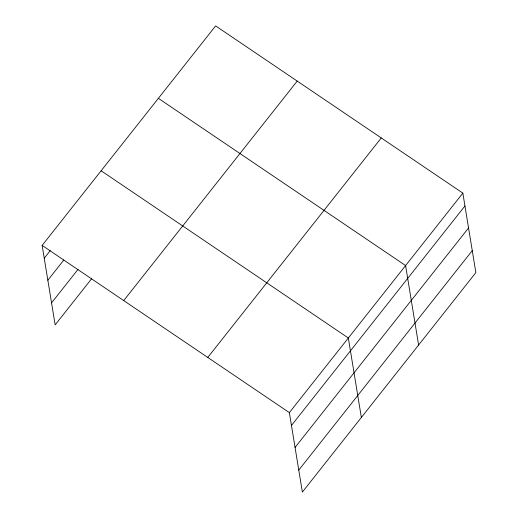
<?xml version="1.0" encoding="UTF-8"?>
<svg xmlns="http://www.w3.org/2000/svg" width="518" height="518" viewBox="0 0 518 518"><rect width="100%" height="100%" fill="white"/><g stroke="black" fill="none" stroke-linecap="round" stroke-linejoin="round"><path stroke-width="0.78" d="M42.139 245.409L215.63 25.9L462.846 193.123L475.861 272.591L302.37 492.1L289.355 412.626L42.139 245.409L55.154 324.877L91.647 278.71M44.237 258.236L50.24 250.647M47.844 280.232L63.837 259.991M51.554 302.888L78.043 269.366M123.718 300.589L297.215 81.086M207.776 357.446L381.267 137.937M289.355 412.626L462.846 193.123M291.453 425.459L464.95 205.95M295.059 447.448L468.55 227.946M298.769 470.111L472.261 250.602M158.378 98.336L405.594 265.559L418.609 345.033M101.127 170.772L348.342 337.995L361.357 417.469"/></g></svg>
